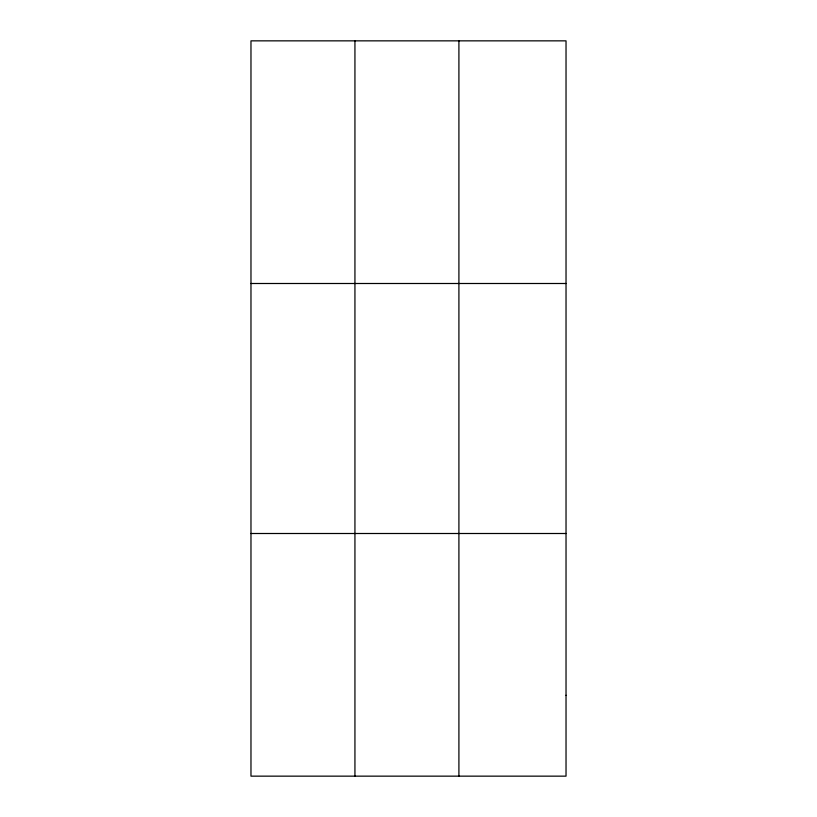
<?xml version="1.0" encoding="UTF-8"?>
<svg xmlns="http://www.w3.org/2000/svg" width="817" height="817" viewBox="0 0 817 817"><rect width="100%" height="100%" fill="white"/><g stroke="black" fill="none" stroke-linecap="round" stroke-linejoin="round"><path stroke-width="1.23" d="M354.935 776.15L354.935 40.85M458.909 776.15L458.909 40.85M250.972 283.499L566.028 283.499M250.972 533.501L566.028 533.501M566.028 695.267L566.028 776.15L250.972 776.15L250.972 40.85L566.028 40.85L566.028 695.267"/></g></svg>
